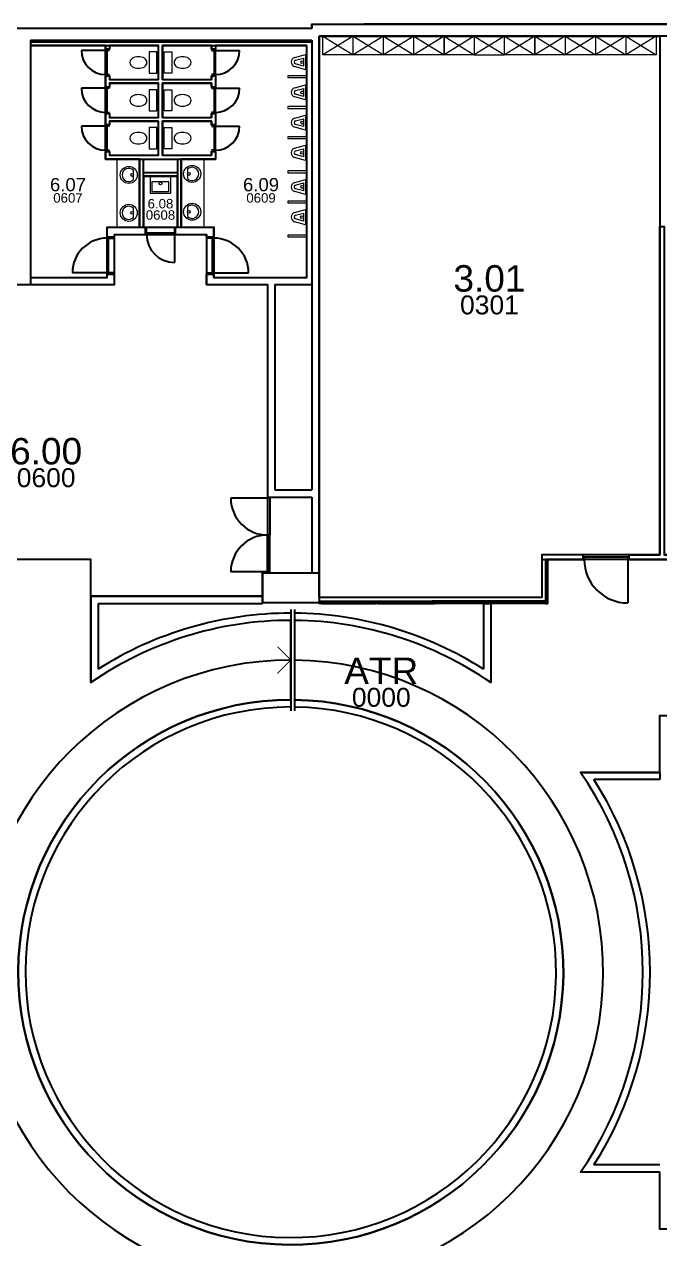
# Model space of a CAD drawing. Header units: millimetres. Extents: x -3070 to 46890, y -11671 to 43799.
# Drawn here: x 14800 to 31585, y 11709 to 43799 of the extents above; entities that cross this region are included whole.
import ezdxf
from ezdxf.enums import TextEntityAlignment as Align

# ---------------------------------------------------------------- set-up
doc = ezdxf.new("R2010")
doc.units = ezdxf.units.MM
for name, color, linetype in [('T-020---V_LOKAALNAAM', 2, 'Continuous'), ('T-020---V_LOKAALNUMMER', 7, 'Continuous'), ('T-025---V_POLYGOON_BUITENOMTREK', 7, 'Continuous'), ('T-026---V_POLYGOON_LOKAAL', 7, 'Continuous'), ('T-20----B_Wanden', 12, 'Continuous'), ('T-223---B_LICHTEWANDEN', 5, 'Continuous'), ('T-24----B_Trappen', 2, 'Continuous'), ('T-28----B_Kolommen', 4, 'Continuous'), ('T-32----B_BINNENSCHRIJNWERK', 2, 'Continuous'), ('T-328---B_Binnentablet', 3, 'Continuous'), ('T-741---B_SANITOESTELLEN', 220, 'Continuous'), ('T-8-----B_MEUBILAIR', 6, 'Continuous')]:
    doc.layers.add(name, color=color, linetype=linetype)
doc.styles.add('S1-100_H2.5', font='arial.ttf', dxfattribs={"height": 250})
doc.styles.add('S1-100_H3.5', font='arial.ttf', dxfattribs={"height": 350})
doc.styles.add('S1-100_H5', font='arial.ttf', dxfattribs={"height": 500})
doc.styles.add('S1-100_H7', font='arial.ttf', dxfattribs={"height": 700})

msp = doc.modelspace()

# ---------------------------------------------------------------- linework, layer by layer
at = {"layer": 'T-025---V_POLYGOON_BUITENOMTREK'}
msp.add_lwpolyline([(31739.99999999996, -150.9289301387034), (31739.99999999997, -6300.928930138722), (28589.99999999997, -6300.928930138722), (28589.99999999997, -5400.928930138693), (22590, -5400.928930138693), (22590.00000000003, -6300.928930138722), (-2470, -6300.928930138707), (-2470, 19644.07106986131), (-3070, 19644.07106986131), (-3070, 43699.07106986129), (22399.99999999998, 43699.07106986131), (22399.99999999998, 43799.07106986133), (46890, 43799.07106986131), (46890.00000000002, 17999.07106986126), (45989.99999999997, 17999.07106986129), (45989.99999999997, 11999.07106986132), (46890.00000000002, 11999.07106986132), (46890, 8849.07106986131), (40740, 8849.071069861278, -0.4142135623730959)], format="xyb", close=True, dxfattribs=at)
at = {"layer": 'T-026---V_POLYGOON_LOKAAL'}
for points in [[(22590, 43489.07106986131), (31585, 43489.07106986143), (31585, 29779.07106986131), (28470.00000000002, 29779.07106986131), (28470.00000000002, 28649.07106986131), (22590, 28649.07106986131)], [(18347.5, 41239.07106986132), (17047.5, 41239.07106986132), (17047.5, 41139.07106986133), (16947.5, 41139.07106986133), (16947.5, 41439.07106986133), (17047.5, 41439.07106986132), (17047.5, 41339.07106986132), (18347.49999999999, 41339.07106986132), (18347.49999999999, 42239.07106986132), (17047.5, 42239.07106986132), (17047.5, 42139.07106986132), (16947.5, 42139.07106986133), (16947.5, 42439.07106986133), (17047.5, 42439.07106986133), (17047.5, 42339.07106986133), (18347.49999999999, 42339.07106986133), (18347.49999999998, 43239.07106986133), (17047.5, 43239.07106986133), (17047.5, 43139.07106986133), (16947.5, 43139.07106986133), (16947.5, 43239.07106986133), (14960, 43239.07106986133), (14960, 37109.07106986133), (16990, 37109.07106986133), (16990, 38434.07106986133), (17847.5, 38434.07106986133), (17847.5, 40239.07106986133), (16947.5, 40239.07106986133), (16947.5, 40439.07106986134), (17047.5, 40439.07106986132), (17047.5, 40339.07106986132), (18347.5, 40339.07106986132)], [(22260, 43239.07106986133), (19847.49999999998, 43239.07106986133), (19847.49999999998, 43139.07106986133), (19747.5, 43139.07106986133), (19747.5, 43239.07106986133), (18447.5, 43239.07106986133), (18447.5, 42339.07106986133), (19747.5, 42339.07106986133), (19747.5, 42439.07106986133), (19847.49999999998, 42439.07106986133), (19847.5, 42139.07106986132), (19747.5, 42139.07106986133), (19747.5, 42239.07106986133), (18447.5, 42239.07106986132), (18447.5, 41339.07106986132), (19747.49999999998, 41339.07106986133), (19747.49999999998, 41439.07106986133), (19847.5, 41439.07106986132), (19847.5, 41139.07106986133), (19747.5, 41139.07106986133), (19747.49999999998, 41239.07106986133), (18447.5, 41239.07106986132), (18447.5, 40339.07106986132), (18947.50000000001, 40339.07106986132), (19747.49999999998, 40339.07106986132), (19747.5, 40439.07106986134), (19847.5, 40439.07106986132), (19847.5, 40239.07106986133), (18947.50000000001, 40239.07106986133), (18947.50000000001, 38434.07106986133), (19805, 38434.07106986133), (19804.99999999998, 37109.07106986133), (22260, 37109.07106986133)], [(17947.5, 38434.07106986133), (18847.5, 38434.07106986133), (18847.5, 39783.07106986133), (17947.5, 39783.07106986133)], [(12189.99999999998, 29659.07106986131), (12189.99999999997, 34439.07106986127), (2999.999999999971, 34439.07106986124), (2999.999999999957, 37589.0710698613), (6550.000000000014, 37589.0710698613), (6550, 36189.07106986127), (12189.99999999997, 36189.07106986128), (12190, 36919.07106986131), (17180, 36919.07106986132), (17180, 38244.07106986133), (19615, 38244.07106986133), (19615, 36919.07106986133), (21225, 36919.07106986133), (21225, 29304.07106986131), (21090, 29304.07106986131), (21090, 28684.07106986131), (16559.99999999997, 28684.07106986131), (16559.99999999997, 29659.07106986135)]]:
    msp.add_lwpolyline(points, close=True, dxfattribs=at)
msp.add_lwpolyline([(32750.00000000004, 7839.071069861295), (32750, 11964.0710698613), (31585, 11964.07106986131), (31585, 13469.07106986131), (29495.82131453712, 13469.07106987232, 0.311397478308075), (29495.82131453674, 24029.07106985059), (31585, 24029.0710698613), (31585, 25534.0710698613), (32750, 25534.07106986131), (32750.00000000004, 29659.07106986131), (28625.00000000003, 29659.07106986131), (28625.00000000002, 28494.07106986131), (27120.00000000003, 28494.07106986131), (27120.00000000003, 26404.89238439051, 0.1493475937844504), (21940, 28048.53341991144), (21940, 25948.37659192383, -287.9895827890646), (21840, 25949.07106986131), (21840, 28049.0710698613, 0.1520968880765982), (16559.99999999997, 26404.8923843905), (16559.99999999997, 29659.07106986135), (10929.99999999995, 29659.07106986131)], format="xyb", dxfattribs=at)
at = {"layer": 'T-20----B_Wanden'}
for p, q in [((-3070, 43699.07106986129), (22399.99999999998, 43699.0710698613)), ((46890, 43799.0710698613), (23764.99999999999, 43799.0710698613)), ((14960.00000000001, 43379.07106986128), (22400, 43379.07106986128)), ((14960.00000000001, 43379.07106986128), (14960, 36919.07106986133)), ((14960, 43339.07106986132), (22400, 43339.07106986132)), ((45670.00000000009, 43489.07106986131), (22589.99999999999, 43489.07106986131)), ((14960, 43239.07106986133), (18347.49999999998, 43239.07106986133)), ((16947.5, 43239.07106986133), (16947.5, 43139.07106986133)), ((17047.5, 43139.07106986133), (16947.5, 43139.07106986133)), ((17047.5, 43239.07106986133), (17047.5, 43139.07106986133)), ((18347.49999999998, 42339.07106986133), (18347.5, 43239.07106986133)), ((18447.49999999998, 43239.07106986133), (22260, 43239.07106986133)), ((18447.49999999998, 42339.07106986133), (18447.5, 43239.07106986133)), ((19747.5, 43239.07106986133), (19747.5, 43139.07106986133)), ((19847.49999999998, 43139.07106986133), (19747.49999999998, 43139.07106986133)), ((19847.49999999998, 43239.07106986133), (19847.49999999998, 43139.07106986133)), ((16947.5, 42439.07106986133), (16947.5, 42139.07106986133)), ((17047.5, 42439.07106986133), (16947.5, 42439.07106986133)), ((17047.5, 42439.07106986133), (17047.5, 42339.07106986133)), ((19747.5, 42439.07106986133), (19747.5, 42339.07106986133)), ((19847.49999999998, 42439.07106986133), (19747.49999999998, 42439.07106986133)), ((19847.49999999998, 42439.07106986133), (19847.5, 42139.07106986133)), ((17047.49999999998, 42139.07106986132), (16947.49999999998, 42139.07106986133)), ((17047.5, 42339.07106986133), (18347.5, 42339.07106986133)), ((17047.5, 42239.07106986132), (18347.5, 42239.07106986132)), ((17047.5, 42239.07106986132), (17047.5, 42139.07106986133)), ((18347.5, 41339.07106986132), (18347.49999999998, 42239.07106986133)), ((18347.5, 41339.07106986132), (18347.50000000001, 42239.07106986133)), ((18447.5, 42339.07106986133), (19747.49999999998, 42339.07106986133)), ((18447.5, 42239.07106986132), (19747.49999999998, 42239.07106986133)), ((18447.5, 41339.07106986132), (18447.49999999998, 42239.07106986133)), ((18447.5, 41339.07106986132), (18447.50000000001, 42239.07106986133)), ((19747.5, 42239.07106986133), (19747.5, 42139.07106986133)), ((19847.49999999996, 42139.07106986132), (19747.49999999998, 42139.07106986133)), ((16947.5, 41439.07106986133), (16947.5, 41139.07106986133)), ((17047.49999999998, 41439.07106986132), (16947.49999999998, 41439.07106986133)), ((17047.5, 41439.07106986133), (17047.5, 41339.07106986133)), ((19747.49999999998, 41439.07106986133), (19747.49999999998, 41339.07106986133)), ((19847.49999999996, 41439.07106986132), (19747.49999999998, 41439.07106986133)), ((19847.5, 41439.07106986132), (19847.5, 41139.07106986133)), ((17047.49999999996, 41139.07106986133), (16947.49999999995, 41139.07106986133)), ((17047.5, 41339.07106986132), (18347.5, 41339.07106986132)), ((17047.5, 41239.07106986132), (18347.5, 41239.07106986132)), ((17047.5, 41239.07106986133), (17047.5, 41139.07106986133)), ((18347.5, 40339.07106986132), (18347.5, 41239.07106986132)), ((18447.5, 41339.07106986132), (19747.49999999998, 41339.07106986133)), ((18447.5, 41239.07106986132), (19747.49999999998, 41239.07106986133)), ((18447.5, 40339.07106986132), (18447.5, 41239.07106986132)), ((19747.49999999998, 41239.07106986133), (19747.5, 41139.07106986133)), ((19847.49999999996, 41139.07106986133), (19747.49999999995, 41139.07106986133)), ((16947.5, 40439.07106986134), (16947.5, 40239.07106986133)), ((17047.49999999996, 40439.07106986132), (16947.49999999995, 40439.07106986134)), ((17047.5, 40439.07106986134), (17047.5, 40339.07106986132)), ((19747.5, 40439.07106986134), (19747.49999999998, 40339.07106986132)), ((19847.49999999996, 40439.07106986132), (19747.49999999995, 40439.07106986134)), ((19847.5, 40439.07106986134), (19847.5, 40239.07106986133)), ((16947.5, 40239.07106986133), (19847.5, 40239.07106986133)), ((17047.5, 40339.07106986132), (18347.5, 40339.07106986132)), ((18447.5, 40339.07106986132), (19747.49999999998, 40339.07106986132)), ((16990, 38179.07106986133), (16990, 38434.07106986133)), ((16990, 38434.07106986133), (17997.50000000003, 38434.07106986133)), ((17180, 38179.07106986133), (17180, 38244.07106986133)), ((17180, 38244.07106986133), (17997.49999999999, 38244.07106986134)), ((17997.49999999999, 38244.07106986133), (17997.50000000003, 38434.07106986133)), ((18797.50000000001, 38244.07106986133), (18797.50000000001, 38434.07106986133)), ((18797.50000000001, 38434.07106986133), (19805, 38434.07106986133)), ((18797.50000000001, 38244.07106986134), (19615, 38244.07106986133)), ((19614.99999999998, 38179.07106986133), (19615, 38244.07106986133)), ((19804.99999999998, 38179.07106986133), (19805, 38434.07106986133)), ((16990.00000000003, 38179.07106986133), (17180, 38179.07106986133)), ((19615, 38179.07106986133), (19804.99999999998, 38179.07106986133)), ((14619.99999999998, 36919.07106986131), (14960, 36919.07106986134)), ((14960, 37109.07106986133), (16990, 37109.07106986133)), ((14960, 36919.07106986133), (17180, 36919.07106986133)), ((16990, 37109.07106986133), (16990, 37199.07106986133)), ((16990.00000000003, 37199.07106986133), (17180, 37199.07106986133)), ((17180, 36919.07106986133), (17180, 37199.07106986133)), ((19615, 36919.07106986133), (19614.99999999998, 37199.07106986133)), ((19615, 37199.07106986133), (19804.99999999998, 37199.07106986133)), ((19615, 36919.07106986133), (21225, 36919.07106986133)), ((19804.99999999998, 37109.07106986133), (19804.99999999998, 37199.07106986133)), ((19804.99999999998, 37109.07106986133), (22260, 37109.07106986133)), ((21414.99999999997, 36919.07106986133), (22400, 36919.07106986133)), ((22400, 29304.07106986132), (22590, 29304.07106986132))]:
    msp.add_line(p, q, dxfattribs=at)
at = {"layer": 'T-20----B_Wanden', "linetype": 'Continuous'}
for p, q in [((22399.99999999998, 43799.0710698613), (23764.99999999999, 43799.07106986131)), ((22399.99999999998, 43799.07106986131), (22399.99999999998, 43699.0710698613)), ((22400, 43379.07106986128), (22400.00000000001, 31494.07106986133)), ((22590, 43489.07106986131), (22590, 29304.07106986132)), ((22260, 37109.07106986133), (22260, 43239.07106986133)), ((17847.5, 40239.07106986133), (17847.5, 38431.23084936133)), ((17947.5, 38434.07106986133), (17947.5, 40239.07106986133)), ((18847.5, 40239.07106986133), (18847.5, 38434.07106986133)), ((18947.50000000001, 38434.07106986133), (18947.5, 40239.07106986133)), ((17947.5, 39883.07106986133), (18847.5, 39883.07106986133)), ((17947.5, 39783.07106986133), (18847.5, 39783.07106986133)), ((21225, 36919.07106986133), (21225, 31304.07106986131)), ((21414.99999999997, 36919.07106986133), (21414.99999999999, 31494.07106986131)), ((21414.99999999999, 31494.07106986131), (22400, 31494.07106986131)), ((21225, 31304.07106986131), (22400, 31304.07106986131)), ((22400.00000000001, 31304.07106986133), (22400, 29304.07106986132))]:
    msp.add_line(p, q, dxfattribs=at)
at = {"layer": 'T-20----B_Wanden', "color": 9, "linetype": 'Continuous'}
for p, q in [((16559.99999999997, 28684.07106986131), (16559.99999999997, 26404.89238439049)), ((16559.99999999997, 28684.07106986131), (21090, 28684.07106986131)), ((16749.99999999997, 28494.07106986131), (21090, 28494.07106986131)), ((16749.99999999997, 28494.07106986131), (16749.99999999997, 26758.56543592458)), ((26929.99999999999, 28494.07106986131), (26929.99999999999, 26758.56543592463)), ((27119.99999999999, 28494.07106986131), (27119.99999999999, 26404.89238439054)), ((31584.99999999997, 24029.07106986134), (29495.82131452918, 24029.07106986134)), ((31584.99999999997, 23839.07106986134), (29849.49436606327, 23839.07106986134)), ((31584.99999999999, 13659.07106986127), (29849.49436606329, 13659.07106986127)), ((31584.99999999999, 13469.07106986127), (29495.8213145292, 13469.07106986127))]:
    msp.add_line(p, q, dxfattribs=at)
at = {"layer": 'T-20----B_Wanden', "color": 9}
for p, q in [((21090, 28684.07106986131), (21090, 28494.07106986131)), ((26929.99999999999, 28494.07106986131), (27119.99999999999, 28494.07106986131)), ((31584.99999999997, 24029.07106986134), (31584.99999999997, 23839.07106986134))]:
    msp.add_line(p, q, dxfattribs=at)
at = {"layer": 'T-20----B_Wanden', "color": 9, "linetype": 'Continuous'}
for radius, start, end in [(9300, 90, 124.5929136779361), (9490, 90, 122.4357868937165), (9490, 57.55349058047229, 89.39623983255959), (9300, 55.4070863220639, 89.38390447648045), (7200, 90, 89.20419969790588), (7010, 90, 89.18262877346228), (9300, 325.4070863226437, 34.59291367735624), (9490, 327.5534928751289, 32.48677560740021)]:
    msp.add_arc((21840, 18749.0710698613), radius, start, end, dxfattribs=at)
at = {"layer": 'T-223---B_LICHTEWANDEN'}
for points in [[(30770.00000000003, 29779.07106986131), (31585.00000000001, 29779.07106986131), (31585.00000000003, 38459.07106986132), (31705.00000000006, 38459.0710698613), (31704.99999999967, 29779.07106986131), (32870.00000000003, 29779.07106986131), (32870, 28519.0710698613)], [(30770.00000000003, 29779.07106986131), (30770.00000000003, 29659.07106986131), (32750.00000000003, 29659.07106986133), (32750.00000000002, 27679.07106986131), (32870.00000000002, 27679.07106986131), (32870, 28399.0710698613), (37529.99999999997, 28399.0710698613), (37529.99999999997, 35879.0710698613), (37410, 35879.0710698613), (37410, 28519.0710698613), (32870, 28519.0710698613), (32870.00000000003, 29779.07106986131), (31705.00000000003, 29779.07106986131)], [(31585.00000000003, 29779.07106986131), (30770.00000000003, 29779.07106986131), (30770.00000000003, 29659.07106986131), (32750.00000000004, 29659.07106986131), (32750.00000000002, 27679.07106986131), (32870.00000000002, 27679.07106986131), (32870, 28399.0710698613)]]:
    msp.add_lwpolyline(points, dxfattribs=at)
msp.add_lwpolyline([(29560.00000000003, 29659.07106986131), (29560.00000000003, 29779.07106986131), (28470.00000000003, 29779.07106986131), (28470.00000000002, 29659.07106986131)], close=True, dxfattribs=at)
at = {"layer": 'T-24----B_Trappen'}
for p, q in [((21840, 28339.07106986131), (21840, 25659.0710698613)), ((21940, 28339.07106986131), (21940, 25659.0710698613))]:
    msp.add_line(p, q, dxfattribs=at)
at = {"layer": 'T-24----B_Trappen', "const_width": 25}
msp.add_lwpolyline([(21486.44660940673, 26645.51767926802), (21840, 26999.07106986131), (21486.44660940673, 27352.62446045457)], dxfattribs=at)
at = {"layer": 'T-24----B_Trappen'}
msp.add_arc((21840, 18749.0710698613), 8250, 90, 89.3054886957717, dxfattribs=at)
at = {"layer": 'T-28----B_Kolommen'}
msp.add_lwpolyline([(22590, 29304.07106986132), (22590, 28514.07106986133), (21090, 28514.07106986132), (21090, 29304.07106986131)], close=True, dxfattribs=at)
at = {"layer": 'T-32----B_BINNENSCHRIJNWERK', "linetype": 'Continuous'}
for p, q in [((16947.5, 43109.07106986133), (16307.5, 43109.07106986133)), ((16947.5, 42469.07106986133), (16947.5, 43109.07106986133)), ((17047.5, 43109.07106986133), (16947.5, 43109.07106986133)), ((16979.16666660001, 43109.07106986133), (16979.16666660001, 42469.07106986133)), ((19747.5, 43109.07106986133), (19847.5, 43109.07106986133)), ((19815.83333339999, 43109.07106986133), (19815.83333339999, 42469.07106986133)), ((19847.5, 42469.07106986133), (19847.5, 43109.07106986133)), ((19847.5, 43109.07106986133), (20487.5, 43109.07106986133)), ((16947.5, 42469.07106986133), (17047.5, 42469.07106986133)), ((19847.5, 42469.07106986133), (19747.5, 42469.07106986133)), ((16947.5, 42109.07106986132), (16307.5, 42109.07106986132)), ((16947.5, 41469.07106986132), (16947.5, 42109.07106986132)), ((17047.5, 42109.07106986132), (16947.5, 42109.07106986132)), ((16979.16666660001, 42109.07106986132), (16979.16666660001, 41469.07106986132)), ((19747.5, 42109.07106986132), (19847.5, 42109.07106986132)), ((19815.83333339999, 42109.07106986132), (19815.83333339999, 41469.07106986132)), ((19847.5, 41469.07106986132), (19847.5, 42109.07106986132)), ((19847.5, 42109.07106986132), (20487.5, 42109.07106986132)), ((16947.5, 41469.07106986132), (17047.5, 41469.07106986132)), ((19847.5, 41469.07106986132), (19747.5, 41469.07106986132)), ((16947.5, 41109.07106986132), (16307.5, 41109.07106986132)), ((16947.5, 40469.07106986132), (16947.5, 41109.07106986132)), ((17047.5, 41109.07106986132), (16947.5, 41109.07106986132)), ((16979.16666660001, 41109.07106986132), (16979.16666660001, 40469.07106986132)), ((19747.5, 41109.07106986132), (19847.5, 41109.07106986132)), ((19815.83333339999, 41109.07106986132), (19815.83333339999, 40469.07106986132)), ((19847.5, 40469.07106986132), (19847.5, 41109.07106986132)), ((19847.5, 41109.07106986132), (20487.5, 41109.07106986132)), ((16947.5, 40469.07106986132), (17047.5, 40469.07106986132)), ((19847.5, 40469.07106986132), (19747.5, 40469.07106986132)), ((18027.49999999999, 38244.0710698613), (18027.49999999999, 38434.07106986133)), ((18767.49999999999, 38275.73773646131), (18027.49999999999, 38275.73773646131)), ((18027.49999999999, 38244.0710698613), (18767.49999999999, 38244.0710698613)), ((18767.49999999999, 38434.07106986133), (18767.49999999999, 38244.0710698613)), ((18767.49999999999, 38244.0710698613), (18767.49999999999, 37504.0710698613)), ((16990, 38149.07106986133), (16990, 37229.07106986133)), ((16990, 38149.07106986133), (17180, 38149.07106986133)), ((17021.66666660002, 37229.07106986133), (17021.66666660002, 38149.07106986133)), ((19805, 38149.07106986133), (19615, 38149.07106986133)), ((19773.33333339999, 37229.07106986133), (19773.33333339999, 38149.07106986133)), ((19805, 38149.07106986133), (19805, 37229.07106986133)), ((16990, 37229.07106986133), (16070, 37229.07106986133)), ((17180, 37229.07106986133), (16990, 37229.07106986133)), ((19615, 37229.07106986133), (19805, 37229.07106986133)), ((19805, 37229.07106986133), (20725, 37229.07106986133))]:
    msp.add_line(p, q, dxfattribs=at)
at = {"layer": 'T-32----B_BINNENSCHRIJNWERK'}
for p, q in [((21224.99999999999, 31274.0710698613), (20254.99999999999, 31274.0710698613)), ((21224.99999999999, 31274.07106986132), (21224.99999999999, 30304.07106986132)), ((21284.99999999993, 31274.07106986132), (21224.99999999999, 31274.07106986132)), ((21284.99999999993, 31274.07106986132), (21284.99999999993, 30304.07106986132)), ((21224.99999999999, 29334.07106986132), (21224.99999999999, 30304.07106986132)), ((21284.99999999993, 30304.07106986132), (21224.99999999999, 30304.07106986132)), ((21284.99999999993, 30304.07106986132), (21224.99999999999, 30304.07106986132)), ((21284.99999999993, 29334.07106986132), (21284.99999999993, 30304.07106986132)), ((28594.99999999999, 29599.07106986129), (28594.99999999997, 28554.0710698613)), ((30740.00000000003, 29719.07106986138), (29590.00000000003, 29719.07106986138)), ((29590.00000000003, 29719.07106986138), (29590.00000000003, 29659.07106986143)), ((30740.00000000003, 29659.07106986143), (29590.00000000003, 29659.07106986143)), ((30740.00000000003, 29719.07106986138), (30740.00000000003, 29659.07106986143)), ((30740, 29659.07106986143), (30740, 28509.07106986145)), ((21224.99999999999, 29334.07106986134), (20254.99999999999, 29334.07106986134)), ((21284.99999999993, 29334.07106986132), (21224.99999999999, 29334.07106986132)), ((22649.99999999996, 28524.07106986119), (24077.49999999997, 28524.07106986121)), ((24137.49999999997, 28524.07106986121), (25577.49999999997, 28524.07106986123)), ((27077.49999999996, 28524.07106986127), (25637.49999999996, 28524.07106986123)), ((28564.99999999997, 28524.0710698613), (27137.49999999996, 28524.07106986128))]:
    msp.add_line(p, q, dxfattribs=at)
at = {"layer": 'T-32----B_BINNENSCHRIJNWERK', "color": 1}
for p, q in [((28564.99999999999, 29599.07106986129), (28564.99999999997, 28554.0710698613)), ((28624.99999999998, 29599.07106986129), (28624.99999999997, 28554.0710698613)), ((22649.99999999996, 28554.07106986119), (24077.49999999997, 28554.07106986121)), ((22649.99999999996, 28494.0710698612), (24077.49999999997, 28494.07106986121)), ((24137.49999999997, 28554.07106986121), (25577.49999999997, 28554.07106986123)), ((24137.49999999997, 28494.07106986121), (25577.49999999997, 28494.07106986123)), ((27077.49999999996, 28554.07106986127), (25637.49999999996, 28554.07106986123)), ((27077.49999999996, 28494.07106986127), (25637.49999999996, 28494.07106986123)), ((28564.99999999997, 28554.0710698613), (27137.49999999996, 28554.07106986128)), ((28564.99999999997, 28494.0710698613), (27137.49999999996, 28494.07106986127))]:
    msp.add_line(p, q, dxfattribs=at)
at = {"layer": 'T-32----B_BINNENSCHRIJNWERK'}
for points in [[(28624.99999999998, 29659.0710698613), (28564.99999999999, 29659.0710698613), (28564.99999999999, 29599.07106986129), (28624.99999999998, 29599.07106986129)], [(22589.99999999996, 28554.07106986119), (22649.99999999996, 28554.07106986119), (22649.99999999996, 28494.0710698612), (22589.99999999996, 28494.0710698612)], [(24077.49999999997, 28554.07106986121), (24137.49999999997, 28554.07106986121), (24137.49999999997, 28494.07106986121), (24077.49999999997, 28494.07106986121)], [(25637.49999999996, 28554.07106986123), (25577.49999999996, 28554.07106986123), (25577.49999999996, 28494.07106986123), (25637.49999999996, 28494.07106986123)], [(27137.49999999996, 28554.07106986128), (27077.49999999996, 28554.07106986127), (27077.49999999996, 28494.07106986127), (27137.49999999996, 28494.07106986128)], [(28624.99999999997, 28554.0710698613), (28564.99999999997, 28554.0710698613), (28564.99999999997, 28494.0710698613), (28624.99999999997, 28494.0710698613)]]:
    msp.add_lwpolyline(points, close=True, dxfattribs=at)
at = {"layer": 'T-32----B_BINNENSCHRIJNWERK', "linetype": 'Continuous'}
for centre, radius, start, end in [((16947.5, 43109.07106986133), 640, 180, 270), ((19847.5, 43109.07106986133), 639.9999999999998, 270, 0), ((16947.5, 42109.07106986132), 640, 180, 270), ((19847.5, 42109.07106986132), 639.9999999999998, 270, 0), ((16947.5, 41109.07106986132), 640, 180, 270), ((19847.5, 41109.07106986132), 639.9999999999998, 270, 0), ((18767.49999999999, 38244.0710698613), 740, 180, 270), ((16990, 37229.07106986133), 920.0000000000008, 90, 180), ((19805, 37229.07106986133), 920.0000000000003, 0, 90)]:
    msp.add_arc(centre, radius, start, end, dxfattribs=at)
at = {"layer": 'T-32----B_BINNENSCHRIJNWERK'}
for centre, radius, start, end in [((21224.99999999999, 31274.0710698613), 969.9999999999857, 180, 270), ((21224.99999999999, 29334.07106986134), 969.9999999999857, 90, 180), ((30740, 29659.07106986143), 1149.999999999971, 180, 270)]:
    msp.add_arc(centre, radius, start, end, dxfattribs=at)
at = {"layer": 'T-328---B_Binnentablet'}
for p, q in [((28470.00000000002, 29659.07106986131), (28470.00000000002, 28649.07106986131)), ((28470.00000000002, 28649.07106986131), (22590, 28649.07106986132))]:
    msp.add_line(p, q, dxfattribs=at)
at = {"layer": 'T-741---B_SANITOESTELLEN', "lineweight": 0}
for p, q in [((18297.5, 43068.47106986133), (18094.3, 43068.47106986133)), ((18094.3, 43068.47106986133), (18094.3, 42509.67106986133)), ((18297.5, 42509.67106986133), (18297.5, 43068.47106986133)), ((18497.5, 42509.67106986133), (18497.5, 43068.47106986133)), ((18497.5, 43068.47106986133), (18700.7, 43068.47106986133)), ((18700.7, 43068.47106986133), (18700.7, 42509.67106986133)), ((21943.705830126, 42920.10429666132), (22227.485257701, 42999.75501216132)), ((21964.61920154101, 42848.07130966131), (22177.485257701, 42904.75501216132)), ((22177.485257701, 42694.75501216132), (21964.61920154101, 42751.43871476132)), ((22177.485257701, 42904.75501216132), (22177.485257701, 42694.75501216132)), ((22227.485257701, 42999.75501216132), (22227.485257701, 42599.75501216132)), ((18094.3, 42509.67106986133), (18297.5, 42509.67106986133)), ((18700.7, 42509.67106986133), (18497.5, 42509.67106986133)), ((22260.00000000002, 42440.50452946132), (21760, 42440.50452946132)), ((21760, 42440.50452946132), (21760, 42390.50452946132)), ((21760, 42390.50452946132), (22260.00000000002, 42390.50452946132)), ((22227.485257701, 42599.75501216132), (21943.705830126, 42679.40572776131)), ((18297.5, 42068.47106986132), (18094.3, 42068.47106986132)), ((18094.3, 42068.47106986132), (18094.3, 41509.67106986132)), ((18297.5, 41509.67106986132), (18297.5, 42068.47106986132)), ((18497.5, 41509.67106986132), (18497.5, 42068.47106986132)), ((18497.5, 42068.47106986132), (18700.7, 42068.47106986132)), ((18700.7, 42068.47106986132), (18700.7, 41509.67106986132)), ((21943.705830126, 42120.10429666132), (22227.485257701, 42199.75501216132)), ((21964.61920154101, 42048.07130966131), (22177.485257701, 42104.75501216132)), ((22177.485257701, 42104.75501216132), (22177.485257701, 41894.75501216132)), ((22227.485257701, 42199.75501216132), (22227.485257701, 41799.75501216132)), ((22227.485257701, 41799.75501216132), (21943.705830126, 41879.40572776131)), ((22177.485257701, 41894.75501216132), (21964.61920154101, 41951.43871476132)), ((18094.3, 41509.67106986132), (18297.5, 41509.67106986132)), ((18700.7, 41509.67106986132), (18497.5, 41509.67106986132)), ((22257.44580539302, 41627.53601326132), (21757.445805393, 41627.53601326132)), ((21757.445805393, 41627.53601326132), (21757.445805393, 41577.53601326132)), ((21757.445805393, 41577.53601326132), (22257.44580539302, 41577.53601326132)), ((21943.705830126, 41320.10429666132), (22227.485257701, 41399.75501216132)), ((22227.485257701, 41399.75501216132), (22227.485257701, 40999.75501216132)), ((22227.485257701, 40999.75501216132), (21943.705830126, 41079.40572776131)), ((21964.61920154101, 41248.07130966131), (22177.485257701, 41304.75501216132)), ((22177.485257701, 41094.75501216132), (21964.61920154101, 41151.43871476132)), ((22177.485257701, 41304.75501216132), (22177.485257701, 41094.75501216132)), ((18297.5, 41068.47106986132), (18094.3, 41068.47106986132)), ((18094.3, 41068.47106986132), (18094.3, 40509.67106986132)), ((18297.5, 40509.67106986132), (18297.5, 41068.47106986132)), ((18497.5, 40509.67106986132), (18497.5, 41068.47106986132)), ((18497.5, 41068.47106986132), (18700.7, 41068.47106986132)), ((18700.7, 41068.47106986132), (18700.7, 40509.67106986132)), ((22257.44580539302, 40828.68153376132), (21757.445805393, 40828.68153376132)), ((21757.445805393, 40828.68153376132), (21757.445805393, 40778.68153376132)), ((21757.445805393, 40778.68153376132), (22257.44580539302, 40778.68153376132)), ((18094.3, 40509.67106986132), (18297.5, 40509.67106986132)), ((18700.7, 40509.67106986132), (18497.5, 40509.67106986132)), ((21940.96583405011, 40522.94683926132), (22224.74526162501, 40602.59755476132)), ((21961.8792054651, 40450.91385216132), (22174.74526162501, 40507.59755476132)), ((22174.74526162501, 40507.59755476132), (22174.74526162501, 40297.59755476133)), ((22224.74526162501, 40602.59755476132), (22224.74526162501, 40202.59755476132)), ((17247.50000000001, 40239.07106986133), (17247.50000000001, 38434.07106986133)), ((19547.50000000001, 38434.07106986133), (19547.50000000001, 40239.07106986133)), ((22224.74526162501, 40202.59755476132), (21940.96583405011, 40282.24827026131)), ((22174.74526162501, 40297.59755476133), (21961.8792054651, 40354.28125726132)), ((17685.78264744002, 39695.41844976133), (17685.78264744002, 39940.36742406132)), ((19109.21735257002, 39967.65684166133), (19109.21735257002, 39722.70786736134)), ((22257.44580539302, 39928.20598976132), (21757.445805393, 39928.20598976132)), ((21757.445805393, 39928.20598976132), (21757.445805393, 39878.20598976132)), ((21757.445805393, 39878.20598976132), (22257.44580539302, 39878.20598976132)), ((18672.5, 39783.07106986133), (18122.5, 39783.07106986133)), ((18122.5, 39783.07106986133), (18122.5, 39333.07106986133)), ((18622.5, 39633.07106986131), (18172.5, 39633.07106986131)), ((18172.5, 39633.07106986131), (18172.5, 39383.07106986133)), ((18622.5, 39383.07106986133), (18622.5, 39633.07106986131)), ((18672.5, 39333.07106986133), (18672.5, 39783.07106986133)), ((21943.705830126, 39620.77427326132), (22227.485257701, 39700.42498876132)), ((21964.61920154101, 39548.74128616133), (22177.485257701, 39605.42498876132)), ((22177.485257701, 39605.42498876132), (22177.485257701, 39395.42498876132)), ((22227.485257701, 39700.42498876132), (22227.485257701, 39300.42498876132)), ((18122.5, 39333.07106986133), (18672.5, 39333.07106986133)), ((18172.5, 39383.07106986133), (18622.5, 39383.07106986133)), ((22227.485257701, 39300.42498876132), (21943.705830126, 39380.07570426132)), ((22177.485257701, 39395.42498876132), (21964.61920154101, 39452.10869136132)), ((17685.78264744002, 38694.19894166132), (17685.78264744002, 38939.14791596132)), ((19109.21735257002, 38966.43733356132), (19109.21735257002, 38721.48835926132)), ((22257.44580539302, 39129.35151036132), (21757.445805393, 39129.35151036132)), ((21757.445805393, 39129.35151036132), (21757.445805393, 39079.35151036132)), ((21757.445805393, 39079.35151036132), (22257.44580539302, 39079.35151036132)), ((21940.96583405011, 38823.61681576132), (22224.74526162501, 38903.26753136132)), ((22224.74526162501, 38903.26753136132), (22224.74526162501, 38503.26753136132)), ((22224.74526162501, 38503.26753136132), (21940.96583405011, 38582.91824686132)), ((21961.8792054651, 38751.58382876132), (22174.74526162501, 38808.26753136132)), ((22174.74526162501, 38598.26753136132), (21961.8792054651, 38654.95123386132)), ((22174.74526162501, 38808.26753136132), (22174.74526162501, 38598.26753136132)), ((22257.44580539302, 38228.87596636132), (21757.445805393, 38228.87596636132)), ((21757.445805393, 38228.87596636132), (21757.445805393, 38178.87596636132)), ((21757.445805393, 38178.87596636132), (22257.44580539302, 38178.87596636132))]:
    msp.add_line(p, q, dxfattribs=at)
for centre, radius in [((22139.98525770099, 42799.75501216132), 37.5), ((22139.98525770099, 41999.75501216132), 37.5), ((22139.98525770099, 41199.75501216132), 37.5), ((22137.24526162501, 40402.59755476132), 37.5), ((17560.78264744002, 39817.89293686133), 225), ((17648.28264744002, 39817.89293686133), 37.5), ((19234.21735257002, 39845.18235446132), 225), ((19146.71735257002, 39845.18235446132), 37.5), ((18397.5, 39595.57106986131), 37.5), ((22139.98525770099, 39500.42498876132), 37.5), ((17560.78264744002, 38816.67342886133), 225), ((17648.28264744002, 38816.67342886133), 37.5), ((19234.21735257002, 38843.96284636132), 225), ((19146.71735257002, 38843.96284636132), 37.5), ((22137.24526162501, 38703.26753136131), 37.5)]:
    msp.add_circle(centre, radius, dxfattribs=at)
for centre, radius, start, end in [((17716.52622298, 42789.07106986133), 127.000000012, 118.9550238326737, 241.0449731085714), ((17814.89999999999, 42611.27106966132), 330.200000201, 61.04497463699225, 118.9550238326737), ((17913.27377702, 42789.07106986133), 127.000000012, 298.9550223023901, 61.04497463699225), ((18881.72622297999, 42789.07106986133), 127.000000012, 118.9550253620764, 241.0449776976098), ((18980.1, 42611.27106966132), 330.200000201, 61.04497616732623, 118.9550253620764), ((19078.47377702, 42789.07106986133), 127.000000012, 298.9550268914286, 61.04497616732623), ((21977.485257701, 42799.75501216132), 125, 105.6782771230653, 254.3217259373086), ((21977.485257701, 42799.75501216132), 50, 104.9111671414964, 255.088835918081), ((17814.89999999999, 42966.87107006133), 330.200000201, 241.0449731085714, 298.9550223023901), ((18980.1, 42966.87107006133), 330.200000201, 241.0449776976098, 298.9550268914286), ((21977.485257701, 41999.75501216132), 125, 105.6782771230653, 254.3217259373086), ((21977.485257701, 41999.75501216132), 50, 104.9111671414964, 255.088835918081), ((17716.52622298, 41789.07106986132), 127.000000012, 118.9550238326737, 241.0449731085714), ((17814.89999999999, 41611.27106966132), 330.200000201, 61.04497463699225, 118.9550238326737), ((17913.27377702, 41789.07106986132), 127.000000012, 298.9550223023901, 61.04497463699225), ((18881.72622297999, 41789.07106986132), 127.000000012, 118.9550253620764, 241.0449776976098), ((18980.1, 41611.27106966132), 330.200000201, 61.04497616732623, 118.9550253620764), ((19078.47377702, 41789.07106986132), 127.000000012, 298.9550268914286, 61.04497616732623), ((17814.89999999999, 41966.87107006132), 330.200000201, 241.0449731085714, 298.9550223023901), ((18980.1, 41966.87107006132), 330.200000201, 241.0449776976098, 298.9550268914286), ((21977.485257701, 41199.75501216132), 125, 105.6782771230653, 254.3217259373086), ((21977.485257701, 41199.75501216132), 50, 104.9111671414964, 255.088835918081), ((17716.52622298, 40789.07106986132), 127.000000012, 118.9550238326737, 241.0449731085714), ((17814.89999999999, 40611.27106966131), 330.200000201, 61.04497463699225, 118.9550238326737), ((17913.27377702, 40789.07106986132), 127.000000012, 298.9550223023901, 61.04497463699225), ((18881.72622297999, 40789.07106986132), 127.000000012, 118.9550253620764, 241.0449776976098), ((18980.1, 40611.27106966131), 330.200000201, 61.04497616732623, 118.9550253620764), ((19078.47377702, 40789.07106986132), 127.000000012, 298.9550268914286, 61.04497616732623), ((17814.89999999999, 40966.87107006132), 330.200000201, 241.0449731085714, 298.9550223023901), ((18980.1, 40966.87107006132), 330.200000201, 241.0449776976098, 298.9550268914286), ((21974.7452616251, 40402.59755476132), 125, 105.6782771230653, 254.3217259373086), ((21974.7452616251, 40402.59755476132), 50, 104.9111671414964, 255.088835918081), ((17560.78264744002, 39817.89293686133), 175, 44.41530897450824, 315.5846940848766), ((19234.21735257002, 39845.18235446132), 175, 224.4153105042007, 135.5846925551841), ((21977.485257701, 39500.42498876132), 125, 105.6782771230653, 254.3217259373086), ((21977.485257701, 39500.42498876132), 50, 104.9111671414964, 255.088835918081), ((17560.78264744002, 38816.67342886133), 175, 44.41530897450824, 315.5846940848766), ((19234.21735257002, 38843.96284636132), 175, 224.4153105042007, 135.5846925551841), ((21974.7452616251, 38703.26753136131), 125, 105.6782771230653, 254.3217259373086), ((21974.7452616251, 38703.26753136131), 50, 104.9111671414964, 255.088835918081)]:
    msp.add_arc(centre, radius, start, end, dxfattribs=at)
at = {"layer": 'T-8-----B_MEUBILAIR', "lineweight": 0}
for p, q in [((22687.49999999998, 42989.0710698613), (22687.49999999998, 43489.07106986131)), ((22687.49999999998, 43489.07106986131), (23487.49999999999, 43489.07106986131)), ((23487.49999999999, 43489.07106986131), (22687.49999999998, 42989.0710698613)), ((22687.49999999998, 43489.07106986131), (23487.49999999999, 42989.0710698613)), ((23487.49999999999, 42989.0710698613), (23487.49999999999, 43489.07106986131)), ((23487.49999999999, 43489.07106986131), (24287.49999999999, 43489.07106986131)), ((24287.49999999999, 43489.07106986131), (23487.49999999999, 42989.0710698613)), ((23487.49999999999, 43489.07106986131), (24287.49999999999, 42989.0710698613)), ((24287.49999999999, 42989.0710698613), (24287.49999999999, 43489.07106986131)), ((24287.49999999999, 43489.07106986131), (25087.49999999999, 43489.07106986131)), ((25087.49999999999, 43489.07106986131), (24287.49999999999, 42989.0710698613)), ((24287.49999999999, 43489.07106986131), (25087.49999999999, 42989.0710698613)), ((25087.49999999999, 42989.0710698613), (25087.49999999999, 43489.07106986131)), ((25087.49999999999, 43489.07106986131), (25887.49999999999, 43489.07106986131)), ((25887.49999999999, 43489.07106986131), (25087.49999999999, 42989.0710698613)), ((25087.49999999999, 43489.07106986131), (25887.49999999999, 42989.0710698613)), ((25887.49999999999, 42989.0710698613), (25887.49999999999, 43489.07106986131)), ((25887.49999999999, 43489.07106986131), (26687.49999999999, 43489.07106986131)), ((26687.49999999999, 43489.07106986131), (25887.49999999999, 42989.0710698613)), ((25887.49999999999, 43489.07106986131), (26687.49999999999, 42989.0710698613)), ((25887.49999999999, 43489.07106986131), (25887.49999999999, 42989.0710698613)), ((26687.49999999999, 43489.07106986131), (26687.49999999999, 42989.0710698613)), ((27487.49999999998, 43489.07106986131), (26687.49999999999, 43489.07106986131)), ((26687.49999999999, 43489.07106986131), (26687.49999999999, 42989.0710698613)), ((26687.49999999999, 43489.07106986131), (27487.49999999998, 42989.0710698613)), ((27487.49999999998, 43489.07106986131), (26687.49999999999, 42989.0710698613)), ((26687.49999999999, 43489.07106986131), (26687.49999999999, 42989.0710698613)), ((27487.49999999998, 42989.0710698613), (27487.49999999998, 43489.07106986131)), ((27487.49999999998, 42989.0710698613), (27487.49999999998, 43489.07106986131)), ((27487.49999999998, 43489.07106986131), (28287.49999999999, 43489.07106986131)), ((28287.49999999999, 43489.07106986131), (27487.49999999998, 42989.0710698613)), ((27487.49999999998, 43489.07106986131), (28287.49999999999, 42989.0710698613)), ((28287.49999999999, 42989.0710698613), (28287.49999999999, 43489.07106986131)), ((28287.49999999999, 43489.07106986131), (29087.49999999999, 43489.07106986131)), ((29087.49999999999, 43489.07106986131), (28287.49999999999, 42989.0710698613)), ((28287.49999999999, 43489.07106986131), (29087.49999999999, 42989.0710698613)), ((28287.49999999999, 43489.07106986131), (28287.49999999999, 42989.0710698613)), ((29087.49999999999, 43489.07106986131), (29087.49999999999, 42989.0710698613)), ((29087.49999999997, 43489.07106986131), (29887.49999999997, 43489.07106986131)), ((29887.49999999997, 43489.07106986131), (29087.49999999997, 42989.0710698613)), ((29087.49999999997, 43489.07106986131), (29887.49999999997, 42989.0710698613)), ((29887.49999999997, 43489.07106986131), (29887.49999999997, 42989.0710698613)), ((29887.49999999997, 43489.07106986131), (30687.49999999997, 43489.07106986131)), ((30687.49999999997, 43489.07106986131), (29887.49999999997, 42989.0710698613)), ((29887.49999999997, 43489.07106986131), (30687.49999999997, 42989.0710698613)), ((30687.49999999997, 43489.07106986131), (30687.49999999997, 42989.0710698613)), ((30687.49999999996, 43489.07106986131), (31487.49999999996, 43489.07106986131)), ((31487.49999999996, 43489.07106986131), (30687.49999999996, 42989.0710698613)), ((30687.49999999996, 43489.07106986131), (31487.49999999996, 42989.0710698613)), ((31487.49999999996, 43489.07106986131), (31487.49999999996, 42989.0710698613)), ((23487.49999999999, 42989.0710698613), (22687.49999999998, 42989.0710698613)), ((24287.49999999999, 42989.0710698613), (23487.49999999999, 42989.0710698613)), ((25087.49999999999, 42989.0710698613), (24287.49999999999, 42989.0710698613)), ((25887.49999999999, 42989.0710698613), (25087.49999999999, 42989.0710698613)), ((26687.49999999999, 42989.0710698613), (25887.49999999999, 42989.0710698613)), ((26687.49999999999, 42989.0710698613), (27487.49999999998, 42989.0710698613)), ((28287.49999999999, 42989.0710698613), (27487.49999999998, 42989.0710698613)), ((29087.49999999999, 42989.0710698613), (28287.49999999999, 42989.0710698613)), ((29887.49999999997, 42989.0710698613), (29087.49999999997, 42989.0710698613)), ((30687.49999999997, 42989.0710698613), (29887.49999999997, 42989.0710698613)), ((31487.49999999996, 42989.0710698613), (30687.49999999996, 42989.0710698613))]:
    msp.add_line(p, q, dxfattribs=at)

# ---------------------------------------------------------------- texts
at = {"layer": 'T-020---V_LOKAALNAAM'}
for s, height, style, p in [('0607', 250, 'S1-100_H2.5', (15953.75, 39336.57106986133)), ('0609', 250, 'S1-100_H2.5', (21053.75, 39336.57106986133)), ('0608', 250, 'S1-100_H2.5', (18397.5, 38884.11051731133)), ('0301', 500, 'S1-100_H5', (27087.50000000001, 36634.07106986131)), ('0600', 500, 'S1-100_H5', (15377.20995948194, 32068.5003559004)), ('0000', 500, 'S1-100_H5', (24230.27885362993, 26265.29020599955))]:
    msp.add_text(s, height=height, dxfattribs=dict(at, style=style)).set_placement(p, align=Align.TOP_CENTER)
at = {"layer": 'T-020---V_LOKAALNUMMER'}
for s, height, style, p in [('6.07', 350, 'S1-100_H3.5', (15953.75, 39736.57106986133)), ('6.09', 350, 'S1-100_H3.5', (21053.75, 39736.57106986133)), ('6.08', 250, 'S1-100_H2.5', (18397.5, 39184.11051731133)), ('3.01', 700, 'S1-100_H7', (27087.50000000001, 37434.07106986131)), ('6.00', 700, 'S1-100_H7', (15377.20995948195, 32868.5003559004)), ('ATR', 700, 'S1-100_H7', (24230.27885362994, 27065.29020599955))]:
    msp.add_text(s, height=height, dxfattribs=dict(at, style=style)).set_placement(p, align=Align.TOP_CENTER)

doc.saveas('drawing.dxf')
